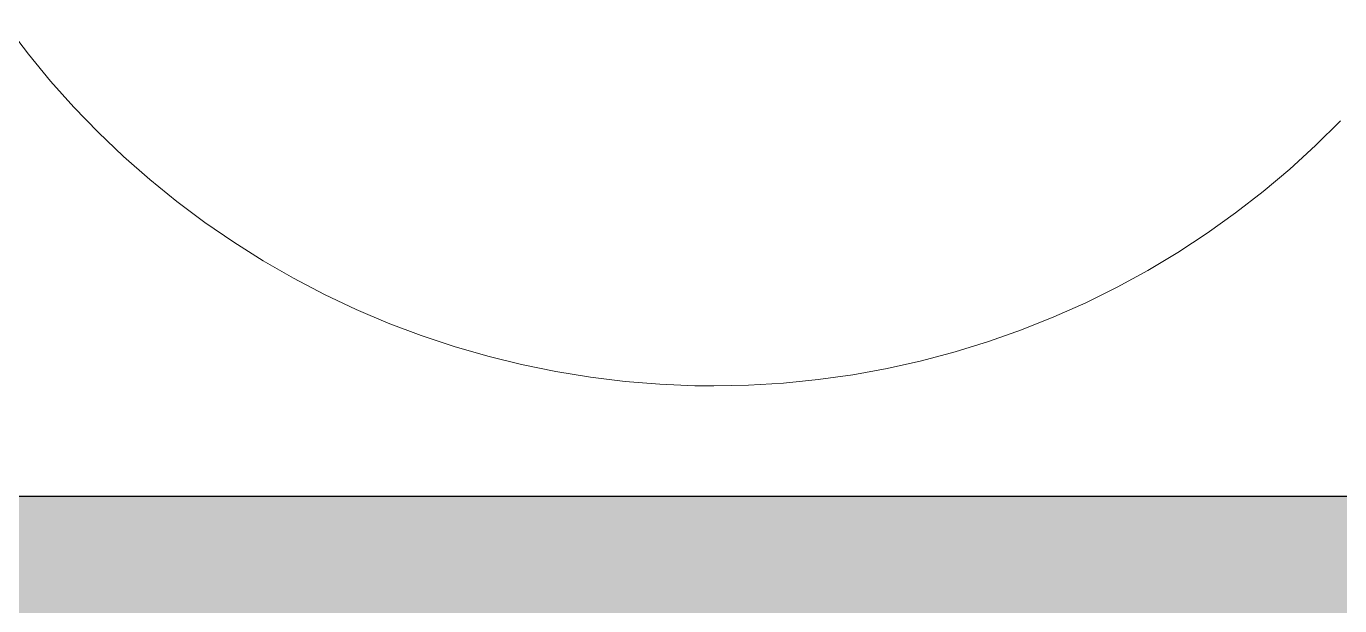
# Model space of a CAD drawing. Header units: millimetres. Extents: x 79795 to 317870, y -36033 to 97293.
# Drawn here: x 227338 to 227940, y 23307 to 23573 of the extents above; entities that cross this region are included whole.
import ezdxf

# ---------------------------------------------------------------- set-up
doc = ezdxf.new("R2010")
doc.units = ezdxf.units.MM
doc.header["$MEASUREMENT"] = 0
for name, color, linetype, lineweight in [('CSM-STL-XX-ZZ-M3-A-XXXX-00001_detached _19_04_21__rvt-1-Level 4$0$A-WALL-PATT', 7, 'CONTINUOUS', 9), ('CSM-STL-XX-ZZ-M3-A-XXXX-00001_detached _19_04_21__rvt-1-Level 4$0$I-WALL', 7, 'CONTINUOUS', 9), ('I-FURN', 8, 'CONTINUOUS', 9)]:
    doc.layers.add(name, color=color, linetype=linetype, lineweight=lineweight)

msp = doc.modelspace()

# ---------------------------------------------------------------- hatches: boundary and pattern name
at = {"layer": 'CSM-STL-XX-ZZ-M3-A-XXXX-00001_detached _19_04_21__rvt-1-Level 4$0$A-WALL-PATT'}
msp.add_hatch(color=256, dxfattribs=at).paths.add_polyline_path([(226452.83, 23255.33), (230738.83, 23255.33), (230738.83, 23357.33), (226452.83, 23357.33)], flags=0)

# ---------------------------------------------------------------- linework, layer by layer
at = {"layer": 'CSM-STL-XX-ZZ-M3-A-XXXX-00001_detached _19_04_21__rvt-1-Level 4$0$I-WALL', "lineweight": 30}
msp.add_line((230738.83, 23357.33), (226452.83, 23357.33), dxfattribs=at)
at = {"layer": 'I-FURN'}
for p, q in [((227329.73, 23572.51), (227339.4, 23559.77)), ((227339.4, 23559.77), (227349.57, 23547.42)), ((227349.57, 23547.42), (227360.23, 23535.49)), ((227360.23, 23535.49), (227371.36, 23524)), ((227371.36, 23524), (227382.94, 23512.96)), ((227928.69, 23517.98), (227940.07, 23529.23)), ((227916.88, 23507.19), (227928.69, 23517.98)), ((227382.94, 23512.96), (227394.95, 23502.39)), ((227904.64, 23496.88), (227916.88, 23507.19)), ((227394.95, 23502.39), (227407.38, 23492.31)), ((227892, 23487.08), (227904.64, 23496.88)), ((227407.38, 23492.31), (227420.19, 23482.73)), ((227420.19, 23482.73), (227433.38, 23473.68)), ((227878.98, 23477.78), (227892, 23487.08)), ((227865.6, 23469.01), (227878.98, 23477.78)), ((227433.38, 23473.68), (227446.93, 23465.16)), ((227446.93, 23465.16), (227460.8, 23457.19)), ((227851.88, 23460.79), (227865.6, 23469.01)), ((227837.84, 23453.12), (227851.88, 23460.79)), ((227460.8, 23457.19), (227474.98, 23449.78)), ((227823.5, 23446.01), (227837.84, 23453.12)), ((227474.98, 23449.78), (227489.44, 23442.94)), ((227808.89, 23439.49), (227823.5, 23446.01)), ((227489.44, 23442.94), (227504.17, 23436.68)), ((227794.04, 23433.55), (227808.89, 23439.49)), ((227504.17, 23436.68), (227519.13, 23431.02)), ((227778.95, 23428.22), (227794.04, 23433.55)), ((227519.13, 23431.02), (227534.31, 23425.97)), ((227763.67, 23423.49), (227778.95, 23428.22)), ((227534.31, 23425.97), (227549.68, 23421.52)), ((227549.68, 23421.52), (227565.21, 23417.69)), ((227748.21, 23419.38), (227763.67, 23423.49)), ((227565.21, 23417.69), (227580.89, 23414.49)), ((227716.85, 23413.02), (227732.59, 23415.89)), ((227732.59, 23415.89), (227748.21, 23419.38)), ((227580.89, 23414.49), (227596.68, 23411.92)), ((227596.68, 23411.92), (227612.56, 23409.98)), ((227612.56, 23409.98), (227628.5, 23408.67)), ((227669.12, 23408.23), (227685.09, 23409.19)), ((227685.09, 23409.19), (227701.01, 23410.79)), ((227701.01, 23410.79), (227716.85, 23413.02)), ((227628.5, 23408.67), (227644.49, 23408.01)), ((227644.49, 23408.01), (227653.13, 23407.91)), ((227653.13, 23407.91), (227669.12, 23408.23))]:
    msp.add_line(p, q, dxfattribs=at)

doc.saveas('drawing.dxf')
